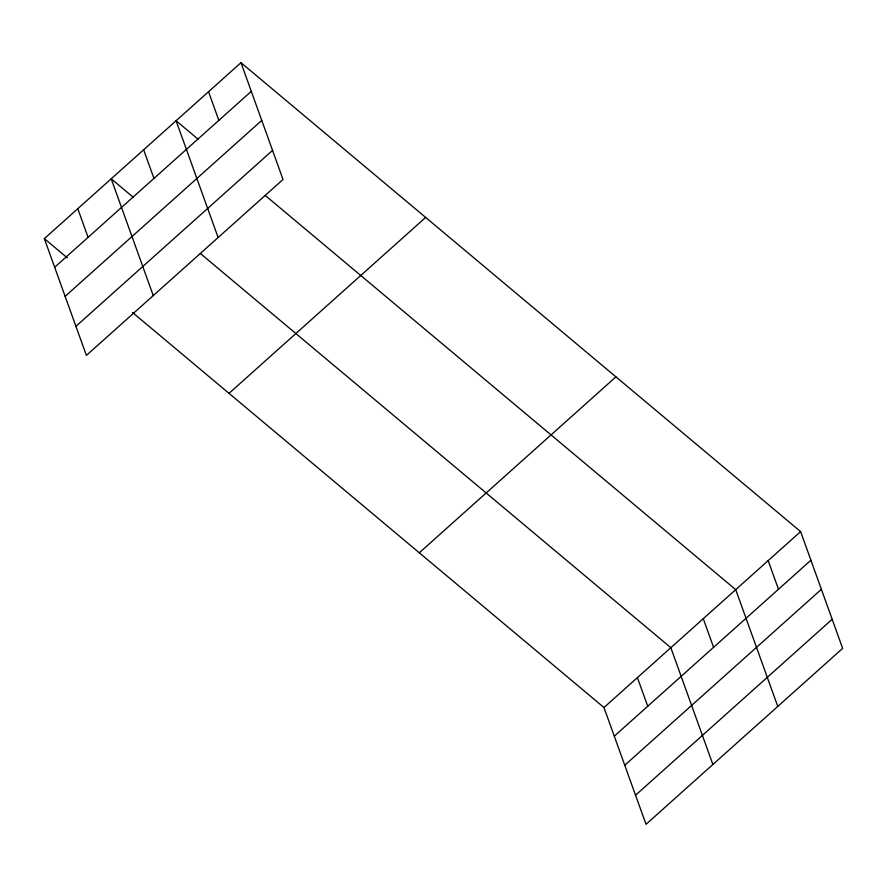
<?xml version="1.0" encoding="UTF-8"?>
<svg xmlns="http://www.w3.org/2000/svg" width="887" height="887" viewBox="0 0 887 887"><rect width="100%" height="100%" fill="white"/><g stroke="black" fill="none" stroke-linecap="round" stroke-linejoin="round"><path stroke-width="1.33" d="M240.976 62.689L283.02 179.473L86.394 355.41L44.35 238.625L240.976 62.689L800.606 531.59L842.65 648.375L646.024 824.311L603.98 707.527L132.496 312.479M54.661 267.264L251.287 91.339M65.139 296.347L261.754 120.421M75.927 326.316L272.553 150.391M229.023 393.362L425.649 217.426M419.307 552.789L615.922 376.853M603.98 707.527L800.606 531.59M614.292 736.166L810.918 560.229M624.758 765.248L821.384 589.323M635.558 795.218L832.183 619.292M198.123 139.215L176.092 120.754L218.135 237.539M265.28 195.484L735.722 589.655L777.766 706.429M133.238 197.269L111.208 178.808L153.251 295.593M200.395 253.538L670.838 647.71L712.882 764.494M44.35 238.625L67.434 257.962M768.164 560.617L778.476 589.267M703.28 618.682L713.591 647.322M637.409 677.613L647.721 706.252M208.534 91.716L218.845 120.366M143.65 149.781L153.961 178.42M77.779 208.711L88.09 237.361"/></g></svg>
